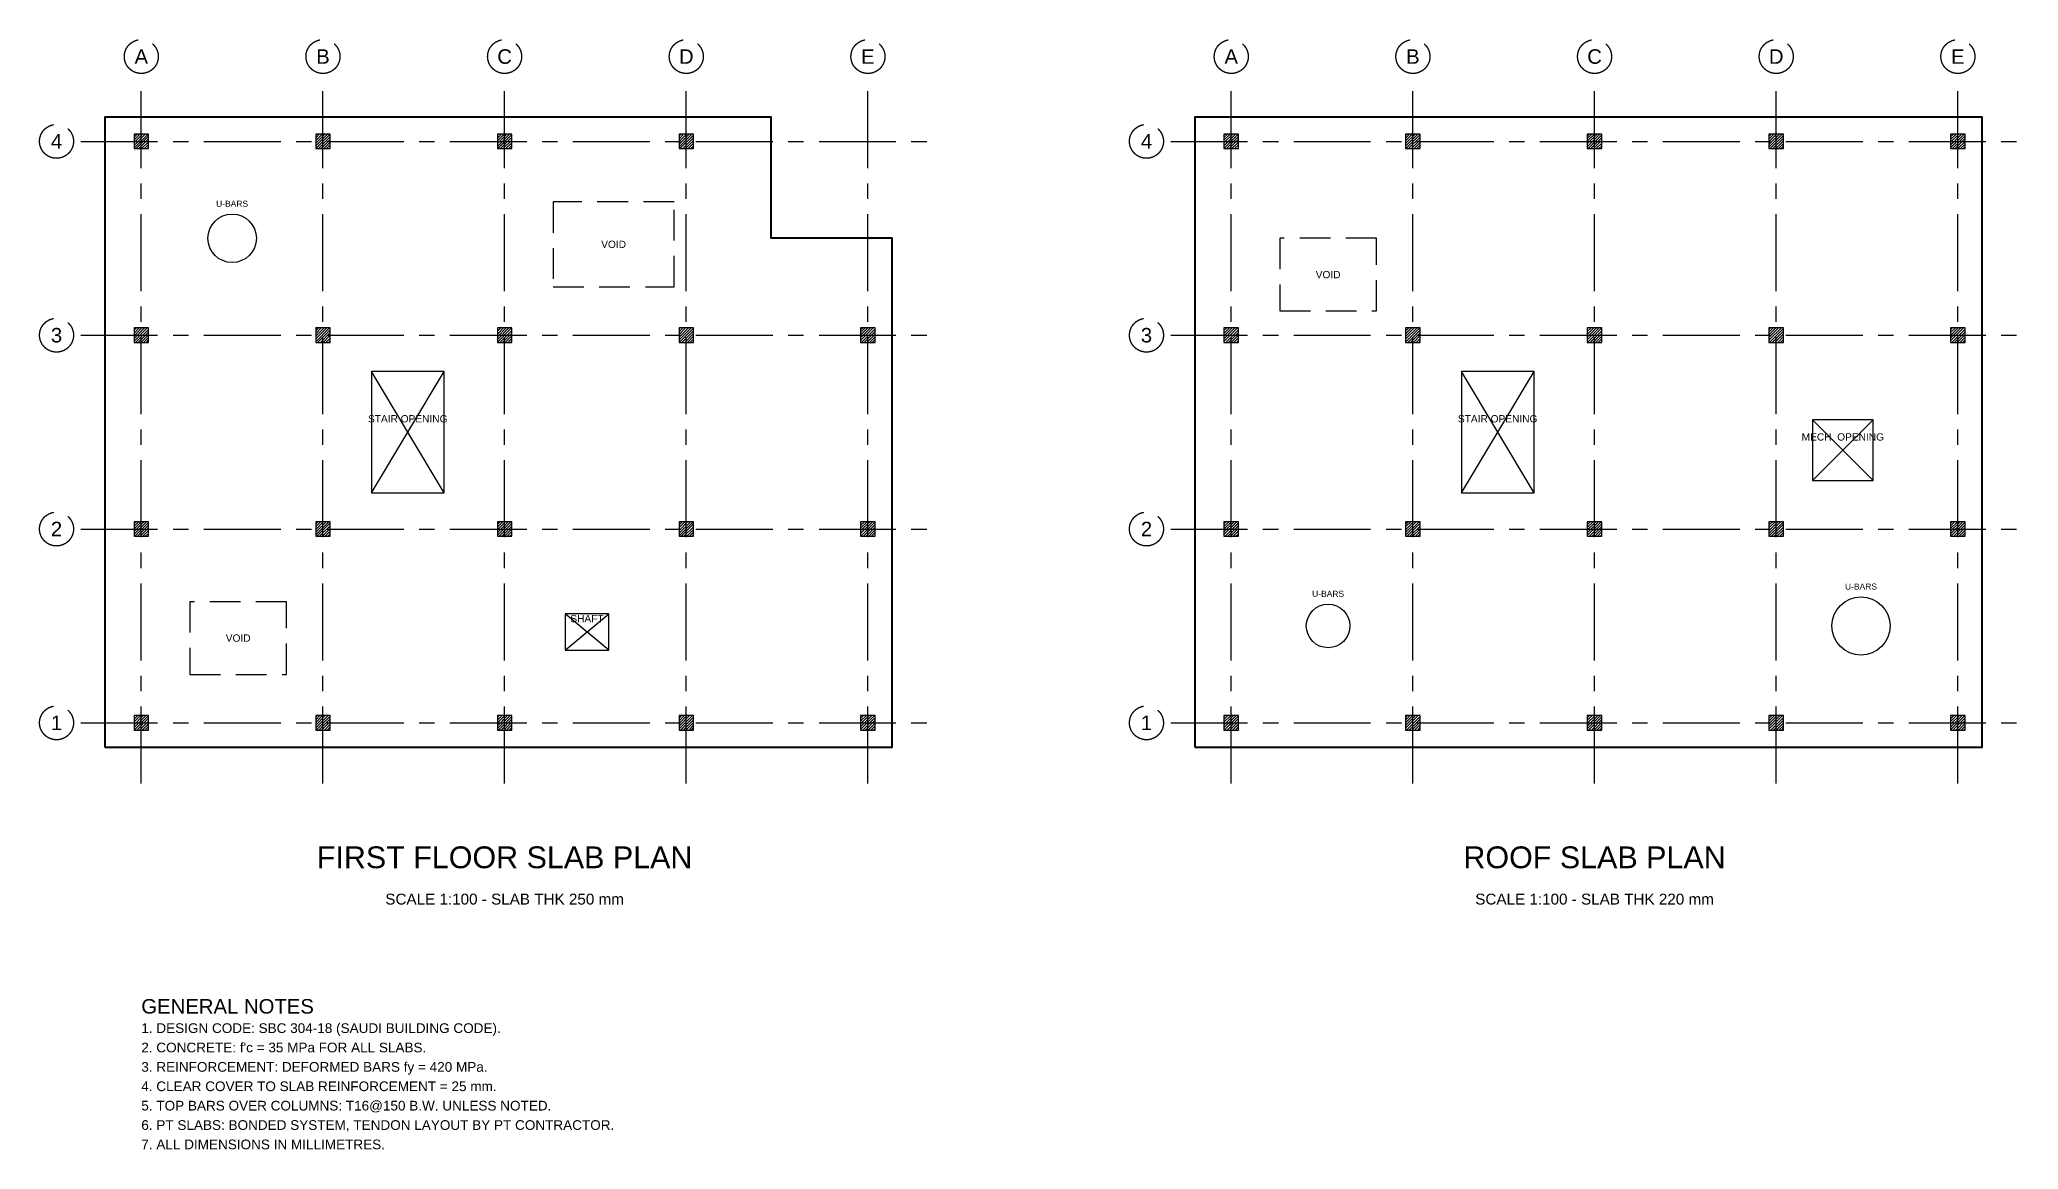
# Model space of a CAD drawing. Header units: millimetres. Extents: x -4200 to 77500, y -17606 to 28200.
import ezdxf
from ezdxf.enums import TextEntityAlignment as Align

# ---------------------------------------------------------------- set-up
doc = ezdxf.new("R2010")
doc.units = ezdxf.units.MM
doc.header["$LTSCALE"] = 100
for name, pattern in [('CENTER', [50.8, 31.75, -6.35, 6.35, -6.35]), ('DASHDOT', [25.4, 12.7, -6.35, 0, -6.35]), ('DASHED', [19.05, 12.7, -6.35])]:
    doc.linetypes.add(name, pattern=pattern)
doc.layers.get('0').update_dxf_attribs({"linetype": 'CONTINUOUS'})
for name, color, linetype in [('S-COLS', 5, 'CONTINUOUS'), ('S-COLS-HATCH', 8, 'CONTINUOUS'), ('S-GRID', 8, 'CENTER'), ('S-NOTES', 7, 'CONTINUOUS'), ('S-OPENINGS', 6, 'CONTINUOUS'), ('S-PT-ZONE', 4, 'DASHDOT'), ('S-TEXT', 7, 'CONTINUOUS'), ('S-UBAR', 6, 'CONTINUOUS'), ('S-VOIDS', 30, 'DASHED')]:
    doc.layers.add(name, color=color, linetype=linetype)
doc.layers.add('S-SLAB-EDGE', color=4, linetype='CONTINUOUS', lineweight=35)
doc.styles.get("Standard").update_dxf_attribs({"font": 'arial.ttf'})

# ---------------------------------------------------------------- blocks, each defined once
blk = doc.blocks.new('COL600')
at = {"layer": 'S-COLS-HATCH'}
h = blk.add_hatch(dxfattribs=at)
h.set_pattern_fill('ANSI31', color=256, scale=25)
h.paths.add_polyline_path([(-300, -300), (300, -300), (300, 300), (-300, 300)])
at = {"layer": 'S-COLS'}
blk.add_lwpolyline([(-300, -300), (300, -300), (300, 300), (-300, 300)], close=True, dxfattribs=at)

msp = doc.modelspace()

# ---------------------------------------------------------------- linework, layer by layer
at = {"layer": 'S-GRID'}
for p, q in [((0, -2500), (0, 26500)), ((7500, -2500), (7500, 26500)), ((15000, -2500), (15000, 26500)), ((22500, -2500), (22500, 26500)), ((30000, -2500), (30000, 26500)), ((45000, -2500), (45000, 26500)), ((52500, -2500), (52500, 26500)), ((60000, -2500), (60000, 26500)), ((67500, -2500), (67500, 26500)), ((75000, -2500), (75000, 26500)), ((-2500, 24000), (32500, 24000)), ((42500, 24000), (77500, 24000)), ((-2500, 16000), (32500, 16000)), ((42500, 16000), (77500, 16000)), ((-2500, 8000), (32500, 8000)), ((42500, 8000), (77500, 8000)), ((-2500, 0), (32500, 0)), ((42500, 0), (77500, 0))]:
    msp.add_line(p, q, dxfattribs=at)
for centre in [(0, 27500), (7500, 27500), (15000, 27500), (22500, 27500), (30000, 27500), (45000, 27500), (52500, 27500), (60000, 27500), (67500, 27500), (75000, 27500), (-3500, 24000), (41500, 24000), (-3500, 16000), (41500, 16000), (-3500, 8000), (41500, 8000), (-3500, 0), (41500, 0)]:
    msp.add_circle(centre, 700, dxfattribs=at)
at = {"layer": 'S-OPENINGS'}
for p, q in [((9500, 9500), (12500, 14500)), ((12500, 9500), (9500, 14500)), ((54500, 9500), (57500, 14500)), ((57500, 9500), (54500, 14500)), ((69000, 10000), (71500, 12500)), ((71500, 10000), (69000, 12500)), ((17500, 3000), (19300, 4500)), ((19300, 3000), (17500, 4500))]:
    msp.add_line(p, q, dxfattribs=at)
for points in [[(9500, 9500), (12500, 9500), (12500, 14500), (9500, 14500)], [(54500, 9500), (57500, 9500), (57500, 14500), (54500, 14500)], [(69000, 10000), (71500, 10000), (71500, 12500), (69000, 12500)], [(17500, 3000), (19300, 3000), (19300, 4500), (17500, 4500)]]:
    msp.add_lwpolyline(points, close=True, dxfattribs=at)
at = {"layer": 'S-PT-ZONE'}
for points in [[(-1500, -1000), (31000, -1000), (31000, 20000), (26000, 20000), (26000, 25000), (-1500, 25000)], [(43500, -1000), (76000, -1000), (76000, 25000), (43500, 25000)]]:
    msp.add_lwpolyline(points, close=True, dxfattribs=at)
at = {"layer": 'S-SLAB-EDGE'}
for points in [[(-1500, -1000), (31000, -1000), (31000, 20000), (26000, 20000), (26000, 25000), (-1500, 25000)], [(43500, -1000), (76000, -1000), (76000, 25000), (43500, 25000)]]:
    msp.add_lwpolyline(points, close=True, dxfattribs=at)
at = {"layer": 'S-UBAR'}
for centre, radius in [((3750, 20000), 1000), ((71000, 4000), 1200), ((49000, 4000), 900)]:
    msp.add_circle(centre, radius, dxfattribs=at)
at = {"layer": 'S-VOIDS'}
for points in [[(17000, 18000), (22000, 18000), (22000, 21500), (17000, 21500)], [(47000, 17000), (51000, 17000), (51000, 20000), (47000, 20000)], [(2000, 2000), (6000, 2000), (6000, 5000), (2000, 5000)]]:
    msp.add_lwpolyline(points, close=True, dxfattribs=at)

# ---------------------------------------------------------------- block references
for p in [(0, 24000), (7500, 24000), (15000, 24000), (22500, 24000), (45000, 24000), (52500, 24000), (60000, 24000), (67500, 24000), (75000, 24000), (0, 16000), (7500, 16000), (15000, 16000), (22500, 16000), (30000, 16000), (45000, 16000), (52500, 16000), (60000, 16000), (67500, 16000), (75000, 16000), (0, 8000), (7500, 8000), (15000, 8000), (22500, 8000), (30000, 8000), (45000, 8000), (52500, 8000), (60000, 8000), (67500, 8000), (75000, 8000), (0, 0), (7500, 0), (15000, 0), (22500, 0), (30000, 0), (45000, 0), (52500, 0), (60000, 0), (67500, 0), (75000, 0)]:
    msp.add_blockref('COL600', p)

# ---------------------------------------------------------------- texts
at = {"layer": 'S-NOTES'}
for s, height, p in [('GENERAL NOTES', 600, (0, -12000)), ('1. DESIGN CODE: SBC 304-18 (SAUDI BUILDING CODE).', 400, (0, -12800)), ("2. CONCRETE: f'c = 35 MPa FOR ALL SLABS.", 400, (0, -13600)), ('3. REINFORCEMENT: DEFORMED BARS fy = 420 MPa.', 400, (0, -14400)), ('4. CLEAR COVER TO SLAB REINFORCEMENT = 25 mm.', 400, (0, -15200)), ('5. TOP BARS OVER COLUMNS: T16@150 B.W. UNLESS NOTED.', 400, (0, -16000)), ('6. PT SLABS: BONDED SYSTEM, TENDON LAYOUT BY PT CONTRACTOR.', 400, (0, -16800)), ('7. ALL DIMENSIONS IN MILLIMETRES.', 400, (0, -17600))]:
    msp.add_text(s, height=height, dxfattribs=at).set_placement(p)
at = {"layer": 'S-TEXT'}
for s, height, p in [('A', 600, (0, 27500)), ('B', 600, (7500, 27500)), ('C', 600, (15000, 27500)), ('D', 600, (22500, 27500)), ('E', 600, (30000, 27500)), ('A', 600, (45000, 27500)), ('B', 600, (52500, 27500)), ('C', 600, (60000, 27500)), ('D', 600, (67500, 27500)), ('E', 600, (75000, 27500)), ('4', 600, (-3500, 24000)), ('4', 600, (41500, 24000)), ('VOID', 300, (19500, 19750)), ('VOID', 300, (49000, 18500)), ('3', 600, (-3500, 16000)), ('3', 600, (41500, 16000)), ('2', 600, (-3500, 8000)), ('2', 600, (41500, 8000)), ('VOID', 300, (4000, 3500)), ('1', 600, (-3500, 0)), ('1', 600, (41500, 0))]:
    msp.add_text(s, height=height, dxfattribs=at).set_placement(p, align=Align.MIDDLE_CENTER)
for s, height, p in [('U-BARS', 250, (3750, 21300)), ('STAIR OPENING', 300, (11000, 12400)), ('STAIR OPENING', 300, (56000, 12400)), ('MECH. OPENING', 300, (70250, 11650)), ('U-BARS', 250, (71000, 5500)), ('U-BARS', 250, (49000, 5200)), ('SHAFT', 300, (18400, 4150)), ('FIRST FLOOR SLAB PLAN', 900, (15000, -6000)), ('ROOF SLAB PLAN', 900, (60000, -6000)), ('SCALE 1:100 - SLAB THK 250 mm', 450, (15000, -7500)), ('SCALE 1:100 - SLAB THK 220 mm', 450, (60000, -7500))]:
    msp.add_text(s, height=height, dxfattribs=at).set_placement(p, align=Align.CENTER)

doc.saveas('drawing.dxf')
